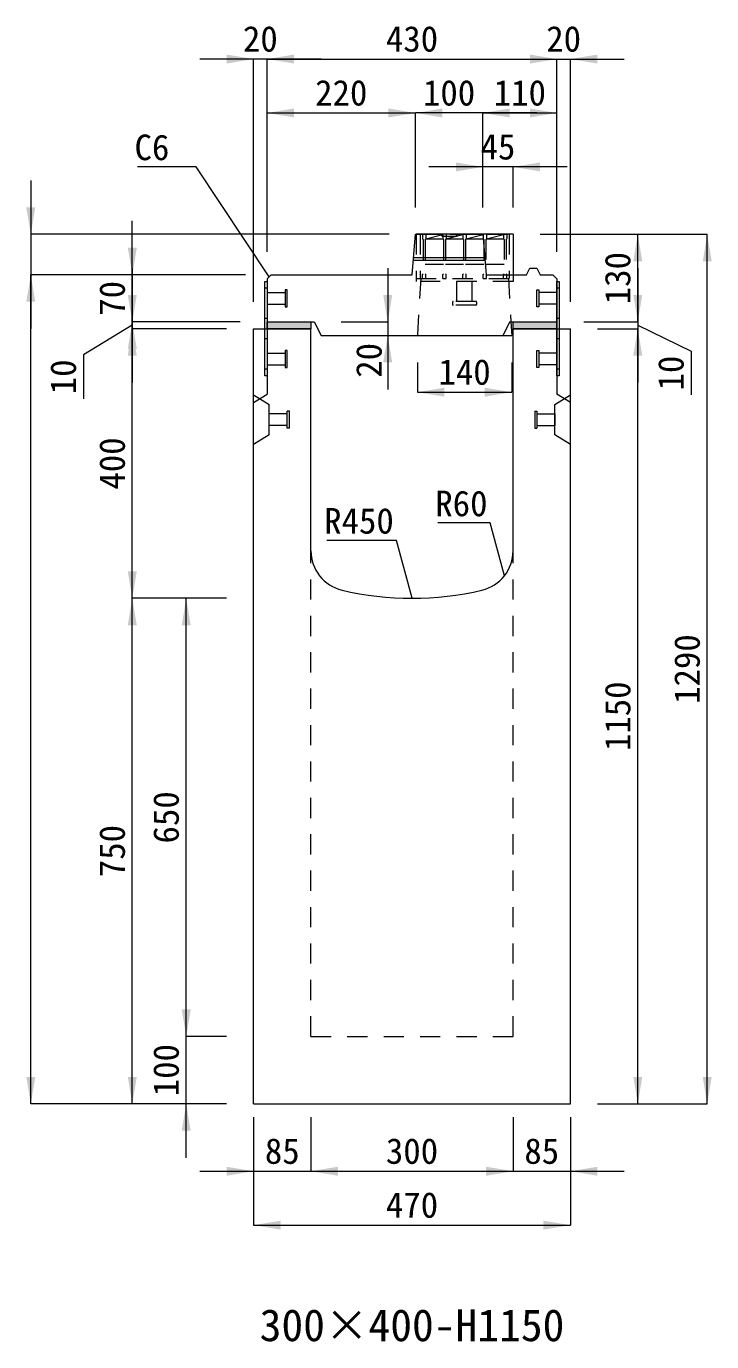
# Model space of a CAD drawing. Units: millimetres at full size, sheet at 1:40. Extents: x -1934 to 44546, y -100881 to -70395.
# Drawn here: x 18326 to 19343, y -93553 to -91602 of the extents above; entities that cross this region are included whole.
import ezdxf
from ezdxf.enums import TextEntityAlignment as Align

# ---------------------------------------------------------------- set-up
doc = ezdxf.new("R2010")
doc.units = ezdxf.units.MM
doc.header["$LTSCALE"] = 40
for name, pattern in [('CHAIN_DOUBLE_DASH', [23.5, 12, -1.5, 3.5, -1.5, 3.5, -1.5]), ('USER1', [1.35, 0.75, -0.6]), ('USER2', [1.35, 0.75, -0.6])]:
    doc.linetypes.add(name, pattern=pattern)
for name, color, linetype, lineweight in [('0_2', 7, 'Continuous', 13), ('インサート', 92, 'USER2', 9), ('グレーチング', 7, 'USER2', 5), ('プレート', 7, 'USER1', 9), ('モルタル', 7, 'Continuous', 9), ('受枠', 3, 'USER2', 5), ('寸法線', 7, 'Continuous', 9), ('引出線', 4, 'Continuous', 9), ('本体', 2, 'Continuous', 13), ('補助線', 8, 'CHAIN_DOUBLE_DASH', 5)]:
    doc.layers.add(name, color=color, linetype=linetype, lineweight=lineweight)
doc.layers.add('ハッチング_モルタル', color=30, linetype='Continuous')
doc.styles.add('ＭＳ ゴシック', font='')
doc.styles.get('ＭＳ ゴシック').set_extended_font_data('MS Gothic')

# ---------------------------------------------------------------- blocks, each defined once
blk = doc.blocks.new('filled_arrow')
at = {"color": 0, "linetype": 'Continuous', "lineweight": -2}
blk.add_solid([(7.5, 1.25), (0, 0), (7.5, -1.25)], dxfattribs=at)

msp = doc.modelspace()

# ---------------------------------------------------------------- hatches: boundary and pattern name
at = {"layer": 'ハッチング_モルタル'}
for points in [[(18683.15, -92040.41), (18683.15, -92050.41), (18748.15, -92050.41), (18748.15, -92040.41)], [(19048.15, -92040.41), (19048.15, -92050.41), (19113.15, -92050.41), (19113.15, -92040.41)]]:
    msp.add_hatch(color=256, dxfattribs=at).paths.add_polyline_path(points)

# ---------------------------------------------------------------- linework, layer by layer
at = {"layer": 'インサート'}
for p, q in [((18683.15, -91996.91), (18710.15, -91996.91)), ((18683.15, -91996.91), (18683.15, -92013.91)), ((18713.15, -91992.91), (18710.15, -91992.91)), ((18710.15, -91992.91), (18710.15, -92017.91)), ((18713.15, -92017.91), (18713.15, -91992.91)), ((19083.15, -91992.91), (19086.15, -91992.91)), ((19083.15, -92017.91), (19083.15, -91992.91)), ((19086.15, -91992.91), (19086.15, -92017.91)), ((19113.15, -91996.91), (19086.15, -91996.91)), ((19113.15, -91996.91), (19113.15, -92013.91)), ((18683.15, -92013.91), (18710.15, -92013.91)), ((18710.15, -92017.91), (18713.15, -92017.91)), ((19086.15, -92017.91), (19083.15, -92017.91)), ((19113.15, -92013.91), (19086.15, -92013.91)), ((18683.15, -92086.91), (18710.15, -92086.91)), ((18683.15, -92086.91), (18683.15, -92103.91)), ((18713.15, -92082.91), (18710.15, -92082.91)), ((18710.15, -92082.91), (18710.15, -92107.91)), ((18713.15, -92107.91), (18713.15, -92082.91)), ((19083.15, -92082.91), (19086.15, -92082.91)), ((19083.15, -92107.91), (19083.15, -92082.91)), ((19086.15, -92082.91), (19086.15, -92107.91)), ((19113.15, -92086.91), (19086.15, -92086.91)), ((19113.15, -92086.91), (19113.15, -92103.91)), ((18683.15, -92103.91), (18710.15, -92103.91)), ((19113.15, -92103.91), (19086.15, -92103.91)), ((18710.15, -92107.91), (18713.15, -92107.91)), ((19086.15, -92107.91), (19083.15, -92107.91))]:
    msp.add_line(p, q, dxfattribs=at)
at = {"layer": 'インサート', "linetype": 'Continuous', "lineweight": 5}
for p, q in [((18686.15, -92193.91), (18686.15, -92176.91)), ((18713.15, -92176.91), (18686.15, -92176.91)), ((18713.15, -92197.91), (18713.15, -92172.91)), ((18716.15, -92172.91), (18713.15, -92172.91)), ((18716.15, -92197.91), (18716.15, -92172.91)), ((19080.15, -92172.91), (19080.15, -92197.91)), ((19080.15, -92172.91), (19083.15, -92172.91)), ((19083.15, -92172.91), (19083.15, -92197.91)), ((19083.15, -92176.91), (19110.15, -92176.91)), ((19110.15, -92176.91), (19110.15, -92193.91)), ((18713.15, -92193.91), (18686.15, -92193.91)), ((18716.15, -92197.91), (18713.15, -92197.91)), ((19080.15, -92197.91), (19083.15, -92197.91)), ((19083.15, -92193.91), (19110.15, -92193.91))]:
    msp.add_line(p, q, dxfattribs=at)
at = {"layer": 'グレーチング'}
for p, q in [((19038.65, -91910.91), (18913.65, -91910.91)), ((18913.65, -91910.91), (18913.65, -91916.91)), ((18918.65, -91910.91), (18918.65, -91916.91)), ((18918.65, -91916.91), (18943.65, -91910.91)), ((18943.65, -91910.91), (18943.65, -91916.91)), ((18948.65, -91910.91), (18948.65, -91916.91)), ((18948.65, -91916.91), (18973.65, -91910.91)), ((18973.65, -91910.91), (18973.65, -91916.91)), ((18978.65, -91910.91), (18978.65, -91916.91)), ((18978.65, -91916.91), (19003.65, -91910.91)), ((19003.65, -91910.91), (19003.65, -91916.91)), ((19008.65, -91910.91), (19008.65, -91916.91)), ((19008.65, -91916.91), (19033.65, -91910.91)), ((19033.65, -91910.91), (19033.65, -91916.91)), ((19038.65, -91910.91), (19038.65, -91916.91)), ((18913.65, -91916.91), (18914.65, -91917.91)), ((18914.65, -91917.91), (18914.65, -91968.91)), ((18918.65, -91916.91), (18917.65, -91917.91)), ((18917.65, -91917.91), (18917.65, -91968.91)), ((18918.65, -91916.91), (18943.65, -91916.91)), ((18943.65, -91916.91), (18944.65, -91917.91)), ((18944.65, -91917.91), (18944.65, -91968.91)), ((18948.65, -91916.91), (18947.65, -91917.91)), ((18947.65, -91917.91), (18947.65, -91968.91)), ((18948.65, -91916.91), (18973.65, -91916.91)), ((18973.65, -91916.91), (18974.65, -91917.91)), ((18974.65, -91917.91), (18974.65, -91968.91)), ((18978.65, -91916.91), (18977.65, -91917.91)), ((18977.65, -91917.91), (18977.65, -91968.91)), ((18978.65, -91916.91), (19003.65, -91916.91)), ((19003.65, -91916.91), (19004.65, -91917.91)), ((19004.65, -91917.91), (19004.65, -91968.91)), ((19008.65, -91916.91), (19007.65, -91917.91)), ((19007.65, -91917.91), (19007.65, -91968.91)), ((19008.65, -91916.91), (19033.65, -91916.91)), ((19033.65, -91916.91), (19034.65, -91917.91)), ((19034.65, -91917.91), (19034.65, -91968.91)), ((19038.65, -91916.91), (19037.65, -91917.91)), ((19037.65, -91917.91), (19037.65, -91968.91)), ((18913.65, -91969.91), (18914.65, -91968.91)), ((18913.65, -91975.91), (18913.65, -91969.91)), ((18917.65, -91954.91), (18944.65, -91954.91)), ((18918.65, -91969.91), (18917.65, -91968.91)), ((18918.65, -91975.91), (18918.65, -91969.91)), ((18943.65, -91969.91), (18944.65, -91968.91)), ((18943.65, -91975.91), (18943.65, -91969.91)), ((18947.65, -91954.91), (18974.65, -91954.91)), ((18948.65, -91969.91), (18947.65, -91968.91)), ((18948.65, -91975.91), (18948.65, -91969.91)), ((18973.65, -91969.91), (18974.65, -91968.91)), ((18973.65, -91975.91), (18973.65, -91969.91)), ((18977.65, -91954.91), (19004.65, -91954.91)), ((18978.65, -91969.91), (18977.65, -91968.91)), ((18978.65, -91975.91), (18978.65, -91969.91)), ((19003.65, -91969.91), (19004.65, -91968.91)), ((19003.65, -91975.91), (19003.65, -91969.91)), ((19007.65, -91954.91), (19034.65, -91954.91)), ((19008.65, -91969.91), (19007.65, -91968.91)), ((19008.65, -91975.91), (19008.65, -91969.91)), ((19033.65, -91969.91), (19034.65, -91968.91)), ((19033.65, -91975.91), (19033.65, -91969.91)), ((19038.65, -91969.91), (19037.65, -91968.91)), ((19038.65, -91975.91), (19038.65, -91969.91)), ((18913.65, -91975.91), (18918.65, -91975.91)), ((18943.65, -91975.91), (18948.65, -91975.91)), ((18973.65, -91975.91), (18978.65, -91975.91)), ((19003.65, -91975.91), (19008.65, -91975.91)), ((19033.65, -91975.91), (19038.65, -91975.91))]:
    msp.add_line(p, q, dxfattribs=at)
at = {"layer": 'プレート'}
for p, q in [((18683.15, -91990.41), (18679.95, -91990.41)), ((19116.35, -91990.41), (19113.15, -91990.41)), ((18683.15, -92035.41), (18679.95, -92035.41)), ((19116.35, -92035.41), (19113.15, -92035.41)), ((18683.15, -92065.41), (18679.95, -92065.41)), ((19116.35, -92065.41), (19113.15, -92065.41)), ((18683.15, -92110.41), (18679.95, -92110.41)), ((19116.35, -92110.41), (19113.15, -92110.41))]:
    msp.add_line(p, q, dxfattribs=at)
at = {"layer": 'プレート', "linetype": 'Continuous'}
for points in [[(18679.95, -92120.41), (18679.95, -91980.41), (18683.15, -91980.41), (18683.15, -92120.41)], [(19113.15, -92120.41), (19113.15, -91980.41), (19116.35, -91980.41), (19116.35, -92120.41)]]:
    msp.add_lwpolyline(points, close=True, dxfattribs=at)
at = {"layer": 'モルタル', "lineweight": 13}
msp.add_lwpolyline([(18683.15, -92040.41), (18748.15, -92040.41), (18748.15, -92050.41), (18683.15, -92050.41)], close=True, dxfattribs=at)
at = {"layer": 'モルタル'}
msp.add_lwpolyline([(19048.15, -92040.41), (19113.15, -92040.41), (19113.15, -92050.41), (19048.15, -92050.41)], close=True, dxfattribs=at)
at = {"layer": '受枠', "linetype": 'Continuous'}
for q in [(18904.15, -91910.41), (19048.15, -91970.41)]:
    msp.add_line((19048.15, -91910.41), q, dxfattribs=at)
at = {"layer": '受枠'}
for p, q in [((18904.15, -91910.41), (18904.15, -91980.41)), ((18910.15, -91910.41), (18910.15, -91975.91)), ((19042.15, -91910.41), (19042.15, -91975.91)), ((19048.15, -91970.41), (19048.15, -91980.41)), ((18904.15, -91975.91), (19048.15, -91975.91)), ((19048.15, -91980.41), (18904.15, -91980.41)), ((18964.82, -92010.08), (18964.82, -91980.41)), ((18987.48, -92010.08), (18987.48, -91980.41)), ((18958.28, -92011.14), (18958.28, -92014.34)), ((18992.95, -92010.08), (18959.35, -92010.08)), ((18992.95, -92015.41), (18959.35, -92015.41)), ((18994.02, -92011.14), (18994.02, -92014.34))]:
    msp.add_line(p, q, dxfattribs=at)
for centre, start, end in [((18959.35, -92011.14), 90, 180), ((18959.35, -92014.34), 180, 270), ((18992.95, -92011.14), 0, 90), ((18992.95, -92014.34), 270, 0)]:
    msp.add_arc(centre, 1.07, start, end, dxfattribs=at)
at = {"layer": '寸法線'}
for p, q in [((18763.15, -91650.41), (18583.15, -91650.41)), ((18663.15, -92010.41), (18663.15, -91650.41)), ((18683.15, -91650.41), (19113.15, -91650.41)), ((18683.15, -91936.41), (18683.15, -91650.41)), ((18683.15, -91936.41), (18683.15, -91650.41)), ((19033.15, -91650.41), (19213.15, -91650.41)), ((19113.15, -91936.41), (19113.15, -91650.41)), ((19113.15, -91936.41), (19113.15, -91650.41)), ((19133.15, -92010.41), (19133.15, -91650.41)), ((18683.15, -91730.41), (18903.15, -91730.41)), ((18683.15, -91936.41), (18683.15, -91730.41)), ((18903.15, -91870.41), (18903.15, -91730.41)), ((19083.15, -91730.41), (18903.15, -91730.41)), ((18903.15, -91870.41), (18903.15, -91730.41)), ((19003.15, -91730.41), (19113.15, -91730.41)), ((19003.15, -91870.41), (19003.15, -91730.41)), ((19113.15, -91936.41), (19113.15, -91730.41)), ((19128.15, -91810.41), (18923.15, -91810.41)), ((19003.15, -91870.41), (19003.15, -91810.41)), ((19048.15, -91870.41), (19048.15, -91810.41)), ((18332.55, -91830.41), (18332.55, -92050.41)), ((19003.15, -91870.41), (19003.15, -91840.41)), ((18483.15, -92120.41), (18483.15, -91890.41)), ((18864.15, -91910.41), (18332.55, -91910.41)), ((19088.15, -91910.41), (19336.13, -91910.41)), ((19088.15, -91910.41), (19233.15, -91910.41)), ((19233.15, -92040.41), (19233.15, -91910.41)), ((19336.13, -93200.41), (19336.13, -91910.41)), ((18332.55, -93200.41), (18332.55, -91970.41)), ((18651.15, -91970.41), (18332.55, -91970.41)), ((18649.15, -91970.41), (18332.55, -91970.41)), ((18483.15, -91960.41), (18483.15, -92130.41)), ((18649.15, -91970.41), (18483.15, -91970.41)), ((18862.12, -91960.41), (18862.12, -92140.41)), ((19233.15, -91960.41), (19233.15, -92130.41)), ((18483.15, -92045.41), (18410.54, -92089.45)), ((18643.15, -92040.41), (18483.15, -92040.41)), ((18643.15, -92040.41), (18483.15, -92040.41)), ((18793.15, -92040.41), (18862.12, -92040.41)), ((19153.15, -92040.41), (19233.15, -92040.41)), ((19153.15, -92040.41), (19233.15, -92040.41)), ((19233.15, -92045.41), (19312.18, -92083.84)), ((18483.15, -92450.41), (18483.15, -92050.41)), ((18623.15, -92050.41), (18483.15, -92050.41)), ((18623.15, -92050.41), (18483.15, -92050.41)), ((18803.15, -92060.41), (18862.12, -92060.41)), ((19173.15, -92050.41), (19233.15, -92050.41)), ((19173.15, -92050.41), (19233.15, -92050.41)), ((19233.15, -93200.41), (19233.15, -92050.41)), ((19312.18, -92083.84), (19312.18, -92148.71)), ((18410.54, -92089.45), (18410.54, -92154.32)), ((18906.15, -92100.41), (18906.15, -92144.64)), ((19046.15, -92100.41), (19046.15, -92144.64)), ((18906.15, -92144.64), (19046.15, -92144.64)), ((18623.15, -92450.41), (18483.15, -92450.41)), ((18483.15, -93200.41), (18483.15, -92450.41)), ((18623.15, -92450.41), (18483.15, -92450.41)), ((18563.15, -93100.41), (18563.15, -92450.41)), ((18623.15, -92450.41), (18563.15, -92450.41)), ((18563.15, -93280.41), (18563.15, -93020.41)), ((18623.15, -93100.41), (18563.15, -93100.41)), ((18623.15, -93100.41), (18563.15, -93100.41)), ((18623.15, -93200.41), (18332.55, -93200.41)), ((18623.15, -93200.41), (18483.15, -93200.41)), ((18623.15, -93200.41), (18563.15, -93200.41)), ((19173.15, -93200.41), (19336.13, -93200.41)), ((19173.15, -93200.41), (19233.15, -93200.41)), ((18663.15, -93220.41), (18663.15, -93300.41)), ((18663.15, -93220.41), (18663.15, -93380.41)), ((18748.15, -93220.41), (18748.15, -93300.41)), ((18748.15, -93220.41), (18748.15, -93300.41)), ((19048.15, -93220.41), (19048.15, -93300.41)), ((19048.15, -93220.41), (19048.15, -93300.41)), ((19133.15, -93220.41), (19133.15, -93300.41)), ((19133.15, -93220.41), (19133.15, -93380.41)), ((18583.15, -93300.41), (18828.15, -93300.41)), ((18748.15, -93300.41), (19048.15, -93300.41)), ((18968.15, -93300.41), (19213.15, -93300.41)), ((18663.15, -93380.41), (19133.15, -93380.41))]:
    msp.add_line(p, q, dxfattribs=at)
at = {"layer": '引出線'}
for points in [[(18686.15, -91973.41), (18578.15, -91810.41), (18491.05, -91810.41)], [(19035.22, -92417.1), (19014.21, -92338.68), (18936.7, -92338.68)], [(18898.15, -92450.41), (18875.13, -92364.49), (18771.63, -92364.49)]]:
    msp.add_lwpolyline(points, dxfattribs=at)
at = {"layer": '本体'}
for p, q in [((18898.15, -91970.41), (18903.15, -91910.41)), ((18903.15, -91910.41), (18940.15, -91910.41)), ((18940.15, -91910.41), (18943.15, -91913.41)), ((18963.15, -91913.41), (18966.15, -91910.41)), ((18966.15, -91910.41), (19003.15, -91910.41)), ((19003.15, -91910.41), (19008.15, -91970.41)), ((18943.15, -91913.41), (18963.15, -91913.41)), ((19006.4, -91949.41), (18899.9, -91949.41)), ((19006.07, -91945.41), (18900.23, -91945.41)), ((18683.15, -91976.41), (18689.15, -91970.41)), ((18689.15, -91970.41), (18898.15, -91970.41)), ((19008.15, -91970.41), (19068.15, -91970.41)), ((19068.15, -91970.41), (19073.15, -91960.41)), ((19073.15, -91960.41), (19083.15, -91960.41)), ((19083.15, -91960.41), (19088.15, -91970.41)), ((19088.15, -91970.41), (19107.15, -91970.41)), ((19107.15, -91970.41), (19113.15, -91976.41)), ((18683.15, -91976.41), (18683.15, -92040.41)), ((19113.15, -91976.41), (19113.15, -92040.41)), ((18683.15, -92040.41), (18753.15, -92040.41)), ((18753.15, -92040.41), (18763.15, -92060.41)), ((19043.15, -92040.41), (19033.15, -92060.41)), ((19043.15, -92040.41), (19113.15, -92040.41)), ((18763.15, -92060.41), (19033.15, -92060.41))]:
    msp.add_line(p, q, dxfattribs=at)
at = {"layer": '本体', "linetype": 'USER2', "lineweight": 9}
for p, q in [((18911.15, -91975.91), (18906.15, -92060.41)), ((19041.15, -91975.91), (19044.97, -92040.41))]:
    msp.add_line(p, q, dxfattribs=at)
at = {"layer": '本体', "lineweight": 20}
for p, q in [((18663.15, -93200.41), (18663.15, -92050.41)), ((18663.15, -92050.41), (18748.15, -92050.41)), ((18683.15, -92050.41), (18748.15, -92050.41)), ((18683.15, -92050.41), (18683.15, -92147.41)), ((18748.15, -92379.89), (18748.15, -92050.41)), ((19048.15, -92380.18), (19048.15, -92050.41)), ((19048.15, -92050.41), (19133.15, -92050.41)), ((19113.15, -92050.41), (19113.15, -92147.41)), ((19133.15, -93200.41), (19133.15, -92050.41)), ((18663.15, -92159.92), (18683.15, -92147.41)), ((18663.15, -92148.41), (18686.15, -92162.91)), ((18686.15, -92207.91), (18686.15, -92162.91)), ((19110.15, -92162.91), (19133.15, -92148.41)), ((19110.15, -92207.91), (19110.15, -92162.91)), ((19133.15, -92159.92), (19113.15, -92147.41)), ((18686.15, -92207.91), (18663.15, -92222.41)), ((19133.15, -92222.41), (19110.15, -92207.91)), ((18663.15, -93200.41), (19133.15, -93200.41))]:
    msp.add_line(p, q, dxfattribs=at)
at = {"layer": '本体', "linetype": 'USER2', "lineweight": 20}
for p, q in [((18748.15, -93100.41), (18748.15, -92379.89)), ((19048.15, -93100.41), (19048.15, -92380.18))]:
    msp.add_line(p, q, dxfattribs=at)
at = {"layer": '本体', "linetype": 'USER1', "lineweight": 20}
msp.add_line((18748.15, -93100.41), (19048.15, -93100.41), dxfattribs=at)
at = {"layer": '本体', "lineweight": 20}
for centre, radius, start, end in [((18808.15, -92379.89), 60, 180, 256.65756), ((18988.15, -92379.89), 60, 283.34239, 0), ((18898.15, -92000.41), 450, 256.65756, 283.34239)]:
    msp.add_arc(centre, radius, start, end, dxfattribs=at)
at = {"layer": '補助線'}
for p in [(19044.97, -92040.41), (19033.15, -92060.41)]:
    msp.add_line(p, (19046.15, -92060.41), dxfattribs=at)

# ---------------------------------------------------------------- block references
at = {"layer": '寸法線', "xscale": 5.33, "yscale": 5.33}
for p, rotation in [((18663.15, -91650.41), 180), ((19113.15, -91650.41), 180), ((19113.15, -91650.41), 180), ((18903.15, -91730.41), 180), ((19113.15, -91730.41), 180), ((19003.15, -91810.41), 180), ((18332.55, -91910.41), 90), ((19233.15, -91910.41), 270), ((19336.13, -91910.41), 270), ((18483.15, -91970.41), 90), ((18332.55, -91970.41), 270), ((18332.55, -91970.41), 270), ((18483.15, -92040.41), 90), ((18862.12, -92040.41), 90), ((19233.15, -92040.41), 90), ((19233.15, -92040.41), 90), ((18483.15, -92040.41), 270), ((18483.15, -92050.41), 270), ((18483.15, -92050.41), 270), ((18862.12, -92060.41), 270), ((19233.15, -92050.41), 270), ((19233.15, -92050.41), 270), ((19046.15, -92144.64), 180), ((18483.15, -92450.41), 90), ((18483.15, -92450.41), 270), ((18563.15, -92450.41), 270), ((18563.15, -93100.41), 90), ((18563.15, -93100.41), 90), ((18332.55, -93200.41), 90), ((18483.15, -93200.41), 90), ((19233.15, -93200.41), 90), ((19336.13, -93200.41), 90), ((18563.15, -93200.41), 270), ((18663.15, -93300.41), 180), ((19048.15, -93300.41), 180), ((19048.15, -93300.41), 180), ((19133.15, -93380.41), 180)]:
    msp.add_blockref('filled_arrow', p, dxfattribs=dict(at, rotation=rotation))
for p in [(18683.15, -91650.41), (18683.15, -91650.41), (19133.15, -91650.41), (18683.15, -91730.41), (18903.15, -91730.41), (19003.15, -91730.41), (19003.15, -91730.41), (19048.15, -91810.41), (18906.15, -92144.64), (18748.15, -93300.41), (18748.15, -93300.41), (19133.15, -93300.41), (18663.15, -93380.41)]:
    msp.add_blockref('filled_arrow', p, dxfattribs=at)
at = {"layer": '引出線', "xscale": 0.133, "yscale": 0.133}
for p, rotation in [((18686.15, -91973.41), 123.5), ((19035.22, -92417.1), 105), ((18898.15, -92450.41), 105)]:
    msp.add_blockref('filled_arrow', p, dxfattribs=dict(at, rotation=rotation))

# ---------------------------------------------------------------- texts
at = {"layer": '0_2', "style": 'ＭＳ ゴシック'}
msp.add_text('300×400-H1150', height=47.47, dxfattribs=at).set_placement((18898.15, -93528.75), align=Align.MIDDLE_CENTER)
at = {"layer": '寸法線', "style": 'ＭＳ ゴシック'}
for s, p in [('20', (18673.15, -91620.41)), ('430', (18898.15, -91620.41)), ('20', (19123.15, -91620.41)), ('220', (18793.15, -91700.41)), ('100', (18953.15, -91700.41)), ('110', (19058.15, -91700.41)), ('45', (19025.65, -91780.41)), ('140', (18976.15, -92114.64)), ('85', (18705.65, -93270.41)), ('300', (18898.15, -93270.41)), ('85', (19090.65, -93270.41)), ('470', (18898.15, -93350.41))]:
    msp.add_text(s, height=37.98, dxfattribs=at).set_placement(p, align=Align.MIDDLE_CENTER)
for s, p in [('130', (19203.15, -91975.41)), ('70', (18453.15, -92005.41)), ('20', (18834.12, -92097.42)), ('10', (18380.54, -92121.88)), ('10', (19282.18, -92116.27)), ('400', (18453.15, -92250.41)), ('1290', (19306.13, -92555.41)), ('1150', (19203.15, -92625.41)), ('650', (18533.15, -92775.41)), ('750', (18453.15, -92825.41)), ('100', (18533.15, -93150.41))]:
    msp.add_text(s, height=37.98, rotation=90, dxfattribs=at).set_placement(p, align=Align.MIDDLE_CENTER)
at = {"layer": '引出線', "style": 'ＭＳ ゴシック'}
for s, p in [('C6', (18538.15, -91762.41)), ('R60', (19010.21, -92290.68)), ('R450', (18871.13, -92316.49))]:
    msp.add_text(s, height=37.98, dxfattribs=at).set_placement(p, align=Align.TOP_RIGHT)

doc.saveas('drawing.dxf')
